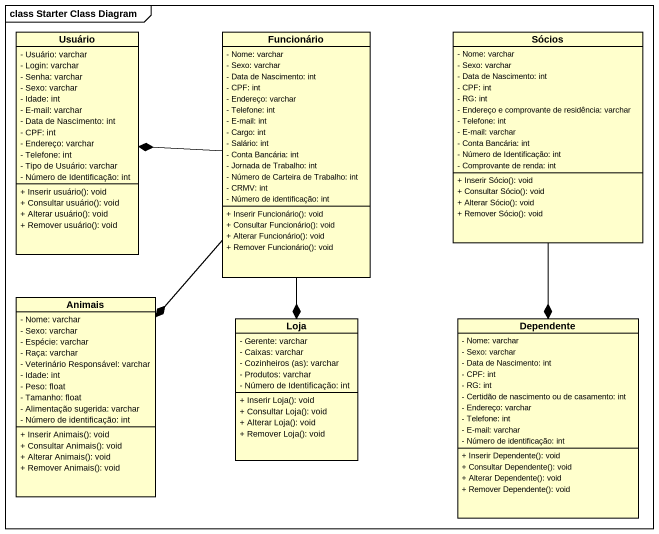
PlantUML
@startuml
mainframe class Starter Class Diagram
hide circle
hide empty members
skinparam classAttributeIconSize 0
class Usuário {
  - Usuário: varchar
  - Login: varchar
  - Senha: varchar
  - Sexo: varchar
  - Idade: int
  - E-mail: varchar
  - Data de Nascimento: int
  - CPF: int
  - Endereço: varchar
  - Telefone: int
  - Tipo de Usuário: varchar
  - Número de Identificação: int
  + Inserir usuário(): void
  + Consultar usuário(): void
  + Alterar usuário(): void
  + Remover usuário(): void
}
class Funcionário {
  - Nome: varchar
  - Sexo: varchar
  - Data de Nascimento: int
  - CPF: int
  - Endereço: varchar
  - Telefone: int
  - E-mail: int
  - Cargo: int
  - Salário: int
  - Conta Bancária: int
  - Jornada de Trabalho: int
  - Número de Carteira de Trabalho: int
  - CRMV: int
  - Número de identificação: int
  + Inserir Funcionário(): void
  + Consultar Funcionário(): void
  + Alterar Funcionário(): void
  + Remover Funcionário(): void
}
class Sócios {
  - Nome: varchar
  - Sexo: varchar
  - Data de Nascimento: int
  - CPF: int
  - RG: int
  - Endereço e comprovante de residência: varchar
  - Telefone: int
  - E-mail: varchar
  - Conta Bancária: int
  - Número de Identificação: int
  - Comprovante de renda: int
  + Inserir Sócio(): void
  + Consultar Sócio(): void
  + Alterar Sócio(): void
  + Remover Sócio(): void
}
class Animais {
  - Nome: varchar
  - Sexo: varchar
  - Espécie: varchar
  - Raça: varchar
  - Veterinário Responsável: varchar
  - Idade: int
  - Peso: float
  - Tamanho: float
  - Alimentação sugerida: varchar
  - Número de identificação: int
  + Inserir Animais(): void
  + Consultar Animais(): void
  + Alterar Animais(): void
  + Remover Animais(): void
}
class Loja {
  - Gerente: varchar
  - Caixas: varchar
  {field} - Cozinheiros (as): varchar
  - Produtos: varchar
  - Número de Identificação: int
  + Inserir Loja(): void
  + Consultar Loja(): void
  + Alterar Loja(): void
  + Remover Loja(): void
}
class Dependente {
  - Nome: varchar
  - Sexo: varchar
  - Data de Nascimento: int
  - CPF: int
  - RG: int
  - Certidão de nascimento ou de casamento: int
  - Endereço: varchar
  - Telefone: int
  - E-mail: varchar
  - Número de identificação: int
  + Inserir Dependente(): void
  + Consultar Dependente(): void
  + Alterar Dependente(): void
  + Remover Dependente(): void
}
Funcionário -left-* Usuário
Funcionário --* Animais
Funcionário --* Loja
Sócios --* Dependente
@enduml
